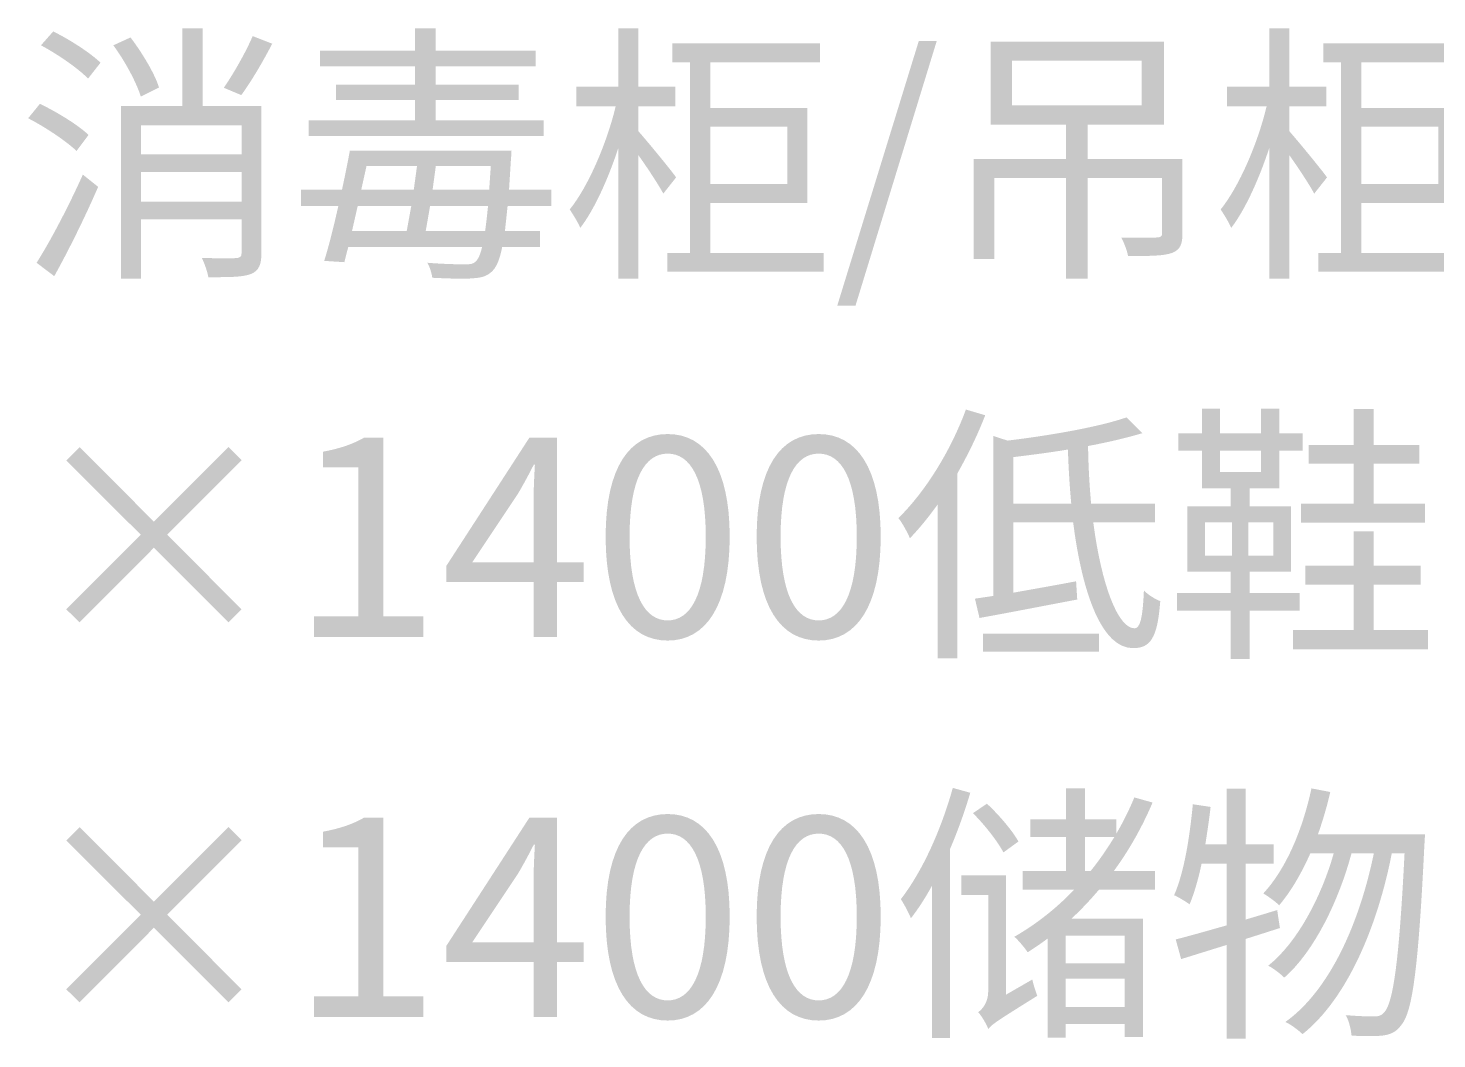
# Model space of a CAD drawing. Header units: millimetres. Extents: x -4600 to 229000, y -4300 to 19460.
# Drawn here: x 100399 to 101882, y 10972 to 12036 of the extents above; entities that cross this region are included whole.
import ezdxf

# ---------------------------------------------------------------- set-up
doc = ezdxf.new("R2010")
doc.units = ezdxf.units.MM
doc.header["$LTSCALE"] = 100
doc.layers.add('A-NOTE', color=7, linetype='Continuous', lineweight=18)

# ---------------------------------------------------------------- blocks, each defined once
blk = doc.blocks.new('A03_SHEET')
at = {"layer": 'A-NOTE'}
h = blk.add_hatch(color=256, dxfattribs=at)
edge = h.paths.add_edge_path()
edge.add_spline(control_points=[(20412.3, 12017.9), (20430.1, 12008.4), (20451.6, 11993.5), (20461.9, 11982.9)], knot_values=[0, 0, 0, 0, 1, 1, 1, 1], degree=3, periodic=0)
edge.add_line((20461.9, 11982.9), (20475, 11999.6))
edge.add_spline(control_points=[(20475, 11999.6), (20464.4, 12009.9), (20442.7, 12023.9), (20425.2, 12032.5)], knot_values=[0, 0, 0, 0, 1, 1, 1, 1], degree=3, periodic=0)
edge.add_line((20425.2, 12032.5), (20412.3, 12017.9))
h = blk.add_hatch(color=256, dxfattribs=at)
edge = h.paths.add_edge_path()
edge.add_line((20561, 12035.9), (20561, 11954))
edge.add_line((20561, 11954), (20496.5, 11954))
edge.add_line((20496.5, 11954), (20496.5, 11772.1))
edge.add_line((20496.5, 11772.1), (20517.7, 11772.1))
edge.add_line((20517.7, 11772.1), (20517.7, 11834.8))
edge.add_line((20517.7, 11834.8), (20623.5, 11834.8))
edge.add_line((20623.5, 11834.8), (20623.5, 11799.3))
edge.add_spline(control_points=[(20623.5, 11799.3), (20623.5, 11795.3), (20622, 11794.1), (20617.7, 11793.9), (20613.1, 11793.6), (20598, 11793.6), (20581.6, 11794.1)], knot_values=[0, 0, 0, 0, 1, 1, 1, 2, 2, 2, 2], degree=3, periodic=0)
edge.add_spline(control_points=[(20581.6, 11794.1), (20584.5, 11788.4), (20587.6, 11779.5), (20588.5, 11773.8)], knot_values=[0, 0, 0, 0, 1, 1, 1, 1], degree=3, periodic=0)
edge.add_spline(control_points=[(20588.5, 11773.8), (20610.3, 11773.8), (20624.6, 11773.8), (20633.5, 11777.2)], knot_values=[0, 0, 0, 0, 1, 1, 1, 1], degree=3, periodic=0)
edge.add_spline(control_points=[(20633.5, 11777.2), (20641.8, 11780.7), (20644.4, 11787.3), (20644.4, 11799)], knot_values=[0, 0, 0, 0, 1, 1, 1, 1], degree=3, periodic=0)
edge.add_line((20644.4, 11799), (20644.4, 11954))
edge.add_line((20644.4, 11954), (20582.5, 11954))
edge.add_line((20582.5, 11954), (20582.5, 12035.9))
edge.add_line((20582.5, 12035.9), (20561, 12035.9))
h.paths.add_polyline_path([(20517.7, 11884.4), (20623.5, 11884.4), (20623.5, 11853.2), (20517.7, 11853.2), (20517.7, 11884.4)], flags=0)
h.paths.add_polyline_path([(20517.7, 11903), (20517.7, 11933.7), (20623.5, 11933.7), (20623.5, 11903), (20517.7, 11903)], flags=0)
edge = h.paths.add_edge_path(flags=0)
edge.add_spline(control_points=[(20635.2, 12027.6), (20628, 12010.7), (20614.9, 11987.8), (20604.8, 11973.2)], knot_values=[0, 0, 0, 0, 1, 1, 1, 1], degree=3, periodic=0)
edge.add_line((20604.8, 11973.2), (20623.2, 11965.5))
edge.add_spline(control_points=[(20623.2, 11965.5), (20633.5, 11979.5), (20645.8, 12000.4), (20655.8, 12019.6)], knot_values=[0, 0, 0, 0, 1, 1, 1, 1], degree=3, periodic=0)
edge.add_line((20655.8, 12019.6), (20635.2, 12027.6))
edge = h.paths.add_edge_path(flags=0)
edge.add_spline(control_points=[(20488.5, 12017.9), (20500.8, 12001.3), (20512.9, 11978.6), (20517.4, 11964)], knot_values=[0, 0, 0, 0, 1, 1, 1, 1], degree=3, periodic=0)
edge.add_line((20517.4, 11964), (20536.6, 11973.5))
edge.add_spline(control_points=[(20536.6, 11973.5), (20532.1, 11988.1), (20518.9, 12009.9), (20506.6, 12026.2)], knot_values=[0, 0, 0, 0, 1, 1, 1, 1], degree=3, periodic=0)
edge.add_line((20506.6, 12026.2), (20488.5, 12017.9))
for points in [[(20806.2, 12035.7), (20806.2, 12012.2), (20706.2, 12012.2), (20706.2, 11995.8), (20806.2, 11995.8), (20806.2, 11976.6), (20722.9, 11976.6), (20722.9, 11960.3), (20806.2, 11960.3), (20806.2, 11938.8), (20694.2, 11938.8), (20694.2, 11922.5), (20941.7, 11922.5), (20941.7, 11938.8), (20827.7, 11938.8), (20827.7, 11960.3), (20915.1, 11960.3), (20915.1, 11976.6), (20827.7, 11976.6), (20827.7, 11995.8), (20933.2, 11995.8), (20933.2, 12012.2), (20827.7, 12012.2), (20827.7, 12035.7), (20806.2, 12035.7)], [(21250.6, 11743.7), (21269.8, 11743.7), (21355.4, 12022.5), (21336.5, 12022.5), (21250.6, 11743.7)], [(21794.4, 11635.1), (21794.4, 11597.3), (21747.1, 11597.3), (21747.1, 11577.5), (21794.4, 11577.5), (21794.4, 11535.4), (21738.8, 11535.4), (21738.8, 11515.3), (21869.4, 11515.3), (21869.4, 11535.4), (21815.3, 11535.4), (21815.3, 11577.5), (21863.4, 11577.5), (21863.4, 11597.3), (21815.3, 11597.3), (21815.3, 11635.1), (21794.4, 11635.1)], [(20609.7, 11410.5), (20623.5, 11424.2), (20545.2, 11502.7), (20623.5, 11581.2), (20609.7, 11595), (20531.2, 11516.5), (20453, 11595), (20438.9, 11580.9), (20517.4, 11502.7), (20438.9, 11424.2), (20453, 11410.5), (20531.2, 11489), (20609.7, 11410.5)], [(21794.4, 11506.4), (21794.4, 11470.1), (21743.4, 11470.1), (21743.4, 11450.3), (21794.4, 11450.3), (21794.4, 11402.4), (21730.5, 11402.4), (21730.5, 11382.1), (21872.6, 11382.1), (21872.6, 11402.4), (21815.3, 11402.4), (21815.3, 11450.3), (21864.8, 11450.3), (21864.8, 11470.1), (21815.3, 11470.1), (21815.3, 11506.4), (21794.4, 11506.4)], [(20609.7, 11010.5), (20623.5, 11024.2), (20545.2, 11102.7), (20623.5, 11181.2), (20609.7, 11195), (20531.2, 11116.5), (20453, 11195), (20438.9, 11180.9), (20517.4, 11102.7), (20438.9, 11024.2), (20453, 11010.5), (20531.2, 11089), (20609.7, 11010.5)]]:
    blk.add_hatch(color=256, dxfattribs=at).paths.add_polyline_path(points)
h = blk.add_hatch(color=256, dxfattribs=at)
edge = h.paths.add_edge_path()
edge.add_line((21020.2, 12035.7), (21020.2, 11974.3))
edge.add_line((21020.2, 11974.3), (20975.8, 11974.3))
edge.add_line((20975.8, 11974.3), (20975.8, 11953.7))
edge.add_line((20975.8, 11953.7), (21017.4, 11953.7))
edge.add_spline(control_points=[(21017.4, 11953.7), (21007.9, 11914.2), (20988.4, 11869.2), (20969, 11845.1)], knot_values=[0, 0, 0, 0, 1, 1, 1, 1], degree=3, periodic=0)
edge.add_spline(control_points=[(20969, 11845.1), (20972.4, 11840), (20977.8, 11831.4), (20980.1, 11825.7)], knot_values=[0, 0, 0, 0, 1, 1, 1, 1], degree=3, periodic=0)
edge.add_spline(control_points=[(20980.1, 11825.7), (20995, 11845.1), (21009.4, 11877.2), (21020.2, 11909.9)], knot_values=[0, 0, 0, 0, 1, 1, 1, 1], degree=3, periodic=0)
edge.add_line((21020.2, 11909.9), (21020.2, 11772.4))
edge.add_line((21020.2, 11772.4), (21041.2, 11772.4))
edge.add_line((21041.2, 11772.4), (21041.2, 11902.4))
edge.add_spline(control_points=[(21041.2, 11902.4), (21051.2, 11888.4), (21062.6, 11870.9), (21067.5, 11861.8)], knot_values=[0, 0, 0, 0, 1, 1, 1, 1], degree=3, periodic=0)
edge.add_line((21067.5, 11861.8), (21081, 11878.9))
edge.add_spline(control_points=[(21081, 11878.9), (21075.3, 11887), (21050.3, 11917.3), (21041.2, 11927.6)], knot_values=[0, 0, 0, 0, 1, 1, 1, 1], degree=3, periodic=0)
edge.add_line((21041.2, 11927.6), (21041.2, 11953.7))
edge.add_line((21041.2, 11953.7), (21080.1, 11953.7))
edge.add_line((21080.1, 11953.7), (21080.1, 11974.3))
edge.add_line((21080.1, 11974.3), (21041.2, 11974.3))
edge.add_line((21041.2, 11974.3), (21041.2, 12035.7))
edge.add_line((21041.2, 12035.7), (21020.2, 12035.7))
h = blk.add_hatch(color=256, dxfattribs=at)
edge = h.paths.add_edge_path()
edge.add_line((21705.5, 12035.7), (21705.5, 11974.3))
edge.add_line((21705.5, 11974.3), (21661.1, 11974.3))
edge.add_line((21661.1, 11974.3), (21661.1, 11953.7))
edge.add_line((21661.1, 11953.7), (21702.7, 11953.7))
edge.add_spline(control_points=[(21702.7, 11953.7), (21693.2, 11914.2), (21673.7, 11869.2), (21654.3, 11845.1)], knot_values=[0, 0, 0, 0, 1, 1, 1, 1], degree=3, periodic=0)
edge.add_spline(control_points=[(21654.3, 11845.1), (21657.7, 11840), (21663.1, 11831.4), (21665.4, 11825.7)], knot_values=[0, 0, 0, 0, 1, 1, 1, 1], degree=3, periodic=0)
edge.add_spline(control_points=[(21665.4, 11825.7), (21680.3, 11845.1), (21694.7, 11877.2), (21705.5, 11909.9)], knot_values=[0, 0, 0, 0, 1, 1, 1, 1], degree=3, periodic=0)
edge.add_line((21705.5, 11909.9), (21705.5, 11772.4))
edge.add_line((21705.5, 11772.4), (21726.5, 11772.4))
edge.add_line((21726.5, 11772.4), (21726.5, 11902.4))
edge.add_spline(control_points=[(21726.5, 11902.4), (21736.5, 11888.4), (21747.9, 11870.9), (21752.8, 11861.8)], knot_values=[0, 0, 0, 0, 1, 1, 1, 1], degree=3, periodic=0)
edge.add_line((21752.8, 11861.8), (21766.3, 11878.9))
edge.add_spline(control_points=[(21766.3, 11878.9), (21760.5, 11887), (21735.6, 11917.3), (21726.5, 11927.6)], knot_values=[0, 0, 0, 0, 1, 1, 1, 1], degree=3, periodic=0)
edge.add_line((21726.5, 11927.6), (21726.5, 11953.7))
edge.add_line((21726.5, 11953.7), (21765.4, 11953.7))
edge.add_line((21765.4, 11953.7), (21765.4, 11974.3))
edge.add_line((21765.4, 11974.3), (21726.5, 11974.3))
edge.add_line((21726.5, 11974.3), (21726.5, 12035.7))
edge.add_line((21726.5, 12035.7), (21705.5, 12035.7))
h = blk.add_hatch(color=256, dxfattribs=at)
h.paths.add_polyline_path([(21071.8, 11799.3), (21071.8, 11779.5), (21236.3, 11779.5), (21236.3, 11799.3), (21117.1, 11799.3), (21117.1, 11852), (21219.1, 11852), (21219.1, 11952), (21117.1, 11952), (21117.1, 12000.1), (21232.5, 12000.1), (21232.5, 12019.9), (21077, 12019.9), (21077, 12000.1), (21095.6, 12000.1), (21095.6, 11799.3), (21071.8, 11799.3)])
h.paths.add_polyline_path([(21117.1, 11932.2), (21198.2, 11932.2), (21198.2, 11871.8), (21117.1, 11871.8), (21117.1, 11932.2)], flags=0)
h = blk.add_hatch(color=256, dxfattribs=at)
edge = h.paths.add_edge_path()
edge.add_line((21394.4, 11898.4), (21394.4, 11793))
edge.add_line((21394.4, 11793), (21415.9, 11793))
edge.add_line((21415.9, 11793), (21415.9, 11878.1))
edge.add_line((21415.9, 11878.1), (21491.5, 11878.1))
edge.add_line((21491.5, 11878.1), (21491.5, 11772.1))
edge.add_line((21491.5, 11772.1), (21514.2, 11772.1))
edge.add_line((21514.2, 11772.1), (21514.2, 11878.1))
edge.add_line((21514.2, 11878.1), (21592.7, 11878.1))
edge.add_line((21592.7, 11878.1), (21592.7, 11820.2))
edge.add_spline(control_points=[(21592.7, 11820.2), (21592.7, 11816.8), (21591.2, 11815.6), (21586.6, 11815.6)], knot_values=[0, 0, 0, 0, 1, 1, 1, 1], degree=3, periodic=0)
edge.add_spline(control_points=[(21586.6, 11815.6), (21582.3, 11815.3), (21566.6, 11815.1), (21549.7, 11815.6)], knot_values=[0, 0, 0, 0, 1, 1, 1, 1], degree=3, periodic=0)
edge.add_spline(control_points=[(21549.7, 11815.6), (21552.6, 11809.9), (21555.7, 11802.2), (21556.8, 11796.1)], knot_values=[0, 0, 0, 0, 1, 1, 1, 1], degree=3, periodic=0)
edge.add_spline(control_points=[(21556.8, 11796.1), (21579.5, 11796.1), (21593.8, 11796.1), (21603, 11799.3)], knot_values=[0, 0, 0, 0, 1, 1, 1, 1], degree=3, periodic=0)
edge.add_spline(control_points=[(21603, 11799.3), (21611.9, 11802.7), (21614.1, 11808.8), (21614.1, 11819.9)], knot_values=[0, 0, 0, 0, 1, 1, 1, 1], degree=3, periodic=0)
edge.add_line((21614.1, 11819.9), (21614.1, 11898.4))
edge.add_line((21614.1, 11898.4), (21514.2, 11898.4))
edge.add_line((21514.2, 11898.4), (21514.2, 11934.5))
edge.add_line((21514.2, 11934.5), (21594.7, 11934.5))
edge.add_line((21594.7, 11934.5), (21594.7, 12021.9))
edge.add_line((21594.7, 12021.9), (21412.2, 12021.9))
edge.add_line((21412.2, 12021.9), (21412.2, 11934.5))
edge.add_line((21412.2, 11934.5), (21491.5, 11934.5))
edge.add_line((21491.5, 11934.5), (21491.5, 11898.4))
edge.add_line((21491.5, 11898.4), (21394.4, 11898.4))
h.paths.add_polyline_path([(21434.5, 12001.8), (21571.2, 12001.8), (21571.2, 11954.6), (21434.5, 11954.6), (21434.5, 12001.8)], flags=0)
h = blk.add_hatch(color=256, dxfattribs=at)
h.paths.add_polyline_path([(21757.1, 11799.3), (21757.1, 11779.5), (21921.6, 11779.5), (21921.6, 11799.3), (21802.4, 11799.3), (21802.4, 11852), (21904.4, 11852), (21904.4, 11952), (21802.4, 11952), (21802.4, 12000.1), (21917.8, 12000.1), (21917.8, 12019.9), (21762.3, 12019.9), (21762.3, 12000.1), (21780.9, 12000.1), (21780.9, 11799.3), (21757.1, 11799.3)])
h.paths.add_polyline_path([(21802.4, 11932.2), (21883.5, 11932.2), (21883.5, 11871.8), (21802.4, 11871.8), (21802.4, 11932.2)], flags=0)
h = blk.add_hatch(color=256, dxfattribs=at)
edge = h.paths.add_edge_path()
edge.add_spline(control_points=[(20398.8, 11941.1), (20416.9, 11931.9), (20438.9, 11917), (20449.8, 11906.7)], knot_values=[0, 0, 0, 0, 1, 1, 1, 1], degree=3, periodic=0)
edge.add_line((20449.8, 11906.7), (20462.4, 11923.6))
edge.add_spline(control_points=[(20462.4, 11923.6), (20451.6, 11933.9), (20429.2, 11947.7), (20411.2, 11956.3)], knot_values=[0, 0, 0, 0, 1, 1, 1, 1], degree=3, periodic=0)
edge.add_line((20411.2, 11956.3), (20398.8, 11941.1))
h = blk.add_hatch(color=256, dxfattribs=at)
edge = h.paths.add_edge_path()
edge.add_spline(control_points=[(20737.5, 11907), (20735.2, 11894.4), (20732.3, 11880.1), (20729.2, 11865.8)], knot_values=[0, 0, 0, 0, 1, 1, 1, 1], degree=3, periodic=0)
edge.add_line((20729.2, 11865.8), (20686.2, 11865.8))
edge.add_line((20686.2, 11865.8), (20686.2, 11848.9))
edge.add_line((20686.2, 11848.9), (20725.4, 11848.9))
edge.add_spline(control_points=[(20725.4, 11848.9), (20720.6, 11827.4), (20715.4, 11806.5), (20710.5, 11791)], knot_values=[0, 0, 0, 0, 1, 1, 1, 1], degree=3, periodic=0)
edge.add_line((20710.5, 11791), (20731.7, 11789.6))
edge.add_line((20731.7, 11789.6), (20735.8, 11805.6))
edge.add_line((20735.8, 11805.6), (20876.7, 11805.6))
edge.add_spline(control_points=[(20876.7, 11805.6), (20875, 11797.9), (20872.7, 11793), (20870.4, 11790.7)], knot_values=[0, 0, 0, 0, 1, 1, 1, 1], degree=3, periodic=0)
edge.add_spline(control_points=[(20870.4, 11790.7), (20867.8, 11787.8), (20864.7, 11787.3), (20858.7, 11787.3), (20852.6, 11787.3), (20836.6, 11787.6), (20819.1, 11789)], knot_values=[0, 0, 0, 0, 1, 1, 1, 2, 2, 2, 2], degree=3, periodic=0)
edge.add_spline(control_points=[(20819.1, 11789), (20821.7, 11784.7), (20823.7, 11777.8), (20824.3, 11773.2)], knot_values=[0, 0, 0, 0, 1, 1, 1, 1], degree=3, periodic=0)
edge.add_spline(control_points=[(20824.3, 11773.2), (20841.2, 11772.4), (20858.4, 11771.8), (20867.5, 11772.7)], knot_values=[0, 0, 0, 0, 1, 1, 1, 1], degree=3, periodic=0)
edge.add_spline(control_points=[(20867.5, 11772.7), (20876.1, 11773.2), (20882.7, 11774.9), (20888.2, 11781)], knot_values=[0, 0, 0, 0, 1, 1, 1, 1], degree=3, periodic=0)
edge.add_spline(control_points=[(20888.2, 11781), (20892.2, 11785.3), (20895.3, 11792.7), (20897.9, 11805.6)], knot_values=[0, 0, 0, 0, 1, 1, 1, 1], degree=3, periodic=0)
edge.add_line((20897.9, 11805.6), (20937.7, 11805.6))
edge.add_line((20937.7, 11805.6), (20937.7, 11822.5))
edge.add_line((20937.7, 11822.5), (20900.8, 11822.5))
edge.add_line((20900.8, 11822.5), (20903.6, 11848.9))
edge.add_line((20903.6, 11848.9), (20949.5, 11848.9))
edge.add_line((20949.5, 11848.9), (20949.5, 11865.8))
edge.add_line((20949.5, 11865.8), (20905.1, 11865.8))
edge.add_line((20905.1, 11865.8), (20907.1, 11897.9))
edge.add_spline(control_points=[(20907.1, 11897.9), (20907.4, 11900.7), (20907.7, 11907), (20907.7, 11907)], knot_values=[0, 0, 0, 0, 1, 1, 1, 1], degree=3, periodic=0)
edge.add_line((20907.7, 11907), (20737.5, 11907))
edge = h.paths.add_edge_path(flags=0)
edge.add_line((20879.9, 11822.5), (20817.4, 11822.5))
edge.add_line((20817.4, 11822.5), (20822, 11848.9))
edge.add_line((20822, 11848.9), (20883, 11848.9))
edge.add_spline(control_points=[(20883, 11848.9), (20881.9, 11838.5), (20881, 11829.7), (20879.9, 11822.5)], knot_values=[0, 0, 0, 0, 1, 1, 1, 1], degree=3, periodic=0)
h.paths.add_polyline_path([(20739.8, 11822.5), (20745.8, 11848.9), (20802.2, 11848.9), (20797.4, 11822.5), (20739.8, 11822.5)], flags=0)
h.paths.add_polyline_path([(20885.9, 11890.7), (20884.2, 11865.8), (20824.6, 11865.8), (20828, 11890.7), (20885.9, 11890.7)], flags=0)
h.paths.add_polyline_path([(20755, 11890.7), (20808.2, 11890.7), (20804.8, 11865.8), (20749.5, 11865.8), (20755, 11890.7)], flags=0)
h = blk.add_hatch(color=256, dxfattribs=at)
edge = h.paths.add_edge_path()
edge.add_line((20407.7, 11789), (20426.3, 11774.9))
edge.add_spline(control_points=[(20426.3, 11774.9), (20441.5, 11802.2), (20459.3, 11838.3), (20472.5, 11868.9)], knot_values=[0, 0, 0, 0, 1, 1, 1, 1], degree=3, periodic=0)
edge.add_line((20472.5, 11868.9), (20456.4, 11881.8))
edge.add_spline(control_points=[(20456.4, 11881.8), (20441.8, 11849.1), (20421.8, 11811), (20407.7, 11789)], knot_values=[0, 0, 0, 0, 1, 1, 1, 1], degree=3, periodic=0)
h = blk.add_hatch(color=256, dxfattribs=at)
edge = h.paths.add_edge_path()
edge.add_spline(control_points=[(21386.1, 11634.5), (21370.1, 11591), (21343.4, 11548), (21315, 11520.2)], knot_values=[0, 0, 0, 0, 1, 1, 1, 1], degree=3, periodic=0)
edge.add_spline(control_points=[(21315, 11520.2), (21319.1, 11515.3), (21325.1, 11504.2), (21327.1, 11499)], knot_values=[0, 0, 0, 0, 1, 1, 1, 1], degree=3, periodic=0)
edge.add_spline(control_points=[(21327.1, 11499), (21337.1, 11509.3), (21346.8, 11521.3), (21356.3, 11534.5)], knot_values=[0, 0, 0, 0, 1, 1, 1, 1], degree=3, periodic=0)
edge.add_line((21356.3, 11534.5), (21356.3, 11372.7))
edge.add_line((21356.3, 11372.7), (21376.9, 11372.7))
edge.add_line((21376.9, 11372.7), (21376.9, 11566.9))
edge.add_spline(control_points=[(21376.9, 11566.9), (21388.1, 11586.7), (21398.4, 11607.6), (21406.4, 11628.5)], knot_values=[0, 0, 0, 0, 1, 1, 1, 1], degree=3, periodic=0)
edge.add_line((21406.4, 11628.5), (21386.1, 11634.5))
h = blk.add_hatch(color=256, dxfattribs=at)
h.paths.add_polyline_path([(21619.3, 11532.5), (21619.3, 11463.8), (21664.9, 11463.8), (21664.9, 11441.4), (21608.4, 11441.4), (21608.4, 11422.8), (21664.9, 11422.8), (21664.9, 11371.8), (21684.9, 11371.8), (21684.9, 11422.8), (21737.6, 11422.8), (21737.6, 11441.4), (21684.9, 11441.4), (21684.9, 11463.8), (21728.5, 11463.8), (21728.5, 11532.5), (21684.9, 11532.5), (21684.9, 11551.4), (21716.1, 11551.4), (21716.1, 11591.2), (21740.5, 11591.2), (21740.5, 11609.3), (21716.1, 11609.3), (21716.1, 11635.4), (21696.7, 11635.4), (21696.7, 11609.3), (21653.7, 11609.3), (21653.7, 11635.4), (21634.8, 11635.4), (21634.8, 11609.3), (21609.8, 11609.3), (21609.8, 11591.2), (21634.8, 11591.2), (21634.8, 11551.4), (21664.9, 11551.4), (21664.9, 11532.5), (21619.3, 11532.5)])
h.paths.add_polyline_path([(21637.9, 11515.6), (21666.3, 11515.6), (21666.3, 11480.7), (21637.9, 11480.7), (21637.9, 11515.6)], flags=0)
h.paths.add_polyline_path([(21696.7, 11591.2), (21696.7, 11568.6), (21653.7, 11568.6), (21653.7, 11591.2), (21696.7, 11591.2)], flags=0)
h.paths.add_polyline_path([(21683.5, 11515.6), (21709.8, 11515.6), (21709.8, 11480.7), (21683.5, 11480.7), (21683.5, 11515.6)], flags=0)
h = blk.add_hatch(color=256, dxfattribs=at)
edge = h.paths.add_edge_path()
edge.add_line((21395.6, 11435.4), (21400.4, 11415.1))
edge.add_spline(control_points=[(21400.4, 11415.1), (21429.1, 11420.2), (21467.2, 11427.7), (21503.3, 11434.5)], knot_values=[0, 0, 0, 0, 1, 1, 1, 1], degree=3, periodic=0)
edge.add_line((21503.3, 11434.5), (21502.1, 11453.7))
edge.add_spline(control_points=[(21502.1, 11453.7), (21479.5, 11449.4), (21456.6, 11445.4), (21435.9, 11441.7)], knot_values=[0, 0, 0, 0, 1, 1, 1, 1], degree=3, periodic=0)
edge.add_line((21435.9, 11441.7), (21435.9, 11515.6))
edge.add_line((21435.9, 11515.6), (21499, 11515.6))
edge.add_spline(control_points=[(21499, 11515.6), (21508.7, 11439.4), (21529.6, 11383.3), (21562, 11383.3), (21580.3, 11383.3), (21587.8, 11393.9), (21590.7, 11432.8)], knot_values=[0, 0, 0, 0, 1, 1, 1, 2, 2, 2, 2], degree=3, periodic=0)
edge.add_spline(control_points=[(21590.7, 11432.8), (21585.5, 11434.8), (21578, 11439.4), (21573.5, 11444)], knot_values=[0, 0, 0, 0, 1, 1, 1, 1], degree=3, periodic=0)
edge.add_spline(control_points=[(21573.5, 11444), (21572.3, 11415.9), (21569.7, 11404.2), (21563.7, 11404.2), (21546.2, 11404.2), (21528.8, 11449.7), (21520.2, 11515.6)], knot_values=[0, 0, 0, 0, 1, 1, 1, 2, 2, 2, 2], degree=3, periodic=0)
edge.add_line((21520.2, 11515.6), (21585.2, 11515.6))
edge.add_line((21585.2, 11515.6), (21585.2, 11535.4))
edge.add_line((21585.2, 11535.4), (21517.9, 11535.4))
edge.add_spline(control_points=[(21517.9, 11535.4), (21516.2, 11554.6), (21515, 11574.9), (21514.7, 11596.1)], knot_values=[0, 0, 0, 0, 1, 1, 1, 1], degree=3, periodic=0)
edge.add_spline(control_points=[(21514.7, 11596.1), (21535.9, 11600.1), (21555.4, 11604.7), (21571.7, 11609.6)], knot_values=[0, 0, 0, 0, 1, 1, 1, 1], degree=3, periodic=0)
edge.add_line((21571.7, 11609.6), (21555.1, 11626.2))
edge.add_spline(control_points=[(21555.1, 11626.2), (21526.2, 11616.2), (21475.5, 11607.3), (21429.9, 11601.8)], knot_values=[0, 0, 0, 0, 1, 1, 1, 1], degree=3, periodic=0)
edge.add_line((21429.9, 11601.8), (21415, 11606.7))
edge.add_line((21415, 11606.7), (21415, 11438.3))
edge.add_line((21415, 11438.3), (21395.6, 11435.4))
edge = h.paths.add_edge_path(flags=0)
edge.add_spline(control_points=[(21435.9, 11584.4), (21454.6, 11586.7), (21474.3, 11589.2), (21493.5, 11592.4)], knot_values=[0, 0, 0, 0, 1, 1, 1, 1], degree=3, periodic=0)
edge.add_spline(control_points=[(21493.5, 11592.4), (21494.1, 11572.9), (21495.3, 11553.7), (21497, 11535.4)], knot_values=[0, 0, 0, 0, 1, 1, 1, 1], degree=3, periodic=0)
edge.add_line((21497, 11535.4), (21435.9, 11535.4))
edge.add_line((21435.9, 11535.4), (21435.9, 11584.4))
h.paths.add_polyline_path([(21404.1, 11398.7), (21404.1, 11379.5), (21526.2, 11379.5), (21526.2, 11398.7), (21404.1, 11398.7)], flags=0)
h = blk.add_hatch(color=256, dxfattribs=at)
edge = h.paths.add_edge_path()
edge.add_line((20699.7, 11395), (20814.8, 11395))
edge.add_line((20814.8, 11395), (20814.8, 11416.8))
edge.add_line((20814.8, 11416.8), (20772.7, 11416.8))
edge.add_line((20772.7, 11416.8), (20772.7, 11605))
edge.add_line((20772.7, 11605), (20752.7, 11605))
edge.add_spline(control_points=[(20752.7, 11605), (20741.2, 11598.4), (20727.7, 11593.5), (20709.1, 11590.1)], knot_values=[0, 0, 0, 0, 1, 1, 1, 1], degree=3, periodic=0)
edge.add_line((20709.1, 11590.1), (20709.1, 11573.5))
edge.add_line((20709.1, 11573.5), (20746.6, 11573.5))
edge.add_line((20746.6, 11573.5), (20746.6, 11416.8))
edge.add_line((20746.6, 11416.8), (20699.7, 11416.8))
edge.add_line((20699.7, 11416.8), (20699.7, 11395))
h = blk.add_hatch(color=256, dxfattribs=at)
h.paths.add_polyline_path([(20930.9, 11395), (20955.5, 11395), (20955.5, 11452.9), (20983.6, 11452.9), (20983.6, 11473.8), (20955.5, 11473.8), (20955.5, 11605), (20926.6, 11605), (20839.2, 11470.1), (20839.2, 11452.9), (20930.9, 11452.9), (20930.9, 11395)])
edge = h.paths.add_edge_path(flags=0)
edge.add_line((20930.9, 11473.8), (20866.4, 11473.8))
edge.add_line((20866.4, 11473.8), (20914.2, 11545.4))
edge.add_spline(control_points=[(20914.2, 11545.4), (20920.3, 11555.7), (20926, 11566.3), (20931.1, 11576.4)], knot_values=[0, 0, 0, 0, 1, 1, 1, 1], degree=3, periodic=0)
edge.add_line((20931.1, 11576.4), (20932.3, 11576.4))
edge.add_spline(control_points=[(20932.3, 11576.4), (20931.7, 11565.8), (20930.9, 11548.6), (20930.9, 11538.2)], knot_values=[0, 0, 0, 0, 1, 1, 1, 1], degree=3, periodic=0)
edge.add_line((20930.9, 11538.2), (20930.9, 11473.8))
h = blk.add_hatch(color=256, dxfattribs=at)
edge = h.paths.add_edge_path()
edge.add_spline(control_points=[(21072.1, 11391.3), (21111.9, 11391.3), (21137.4, 11427.4), (21137.4, 11500.7), (21137.4, 11573.5), (21111.9, 11608.7), (21072.1, 11608.7), (21032, 11608.7), (21006.8, 11573.5), (21006.8, 11500.7), (21006.8, 11427.4), (21032, 11391.3), (21072.1, 11391.3)], knot_values=[0, 0, 0, 0, 1, 1, 1, 2, 2, 2, 3, 3, 3, 4, 4, 4, 4], degree=3, periodic=0)
edge = h.paths.add_edge_path(flags=0)
edge.add_spline(control_points=[(21072.1, 11412.5), (21048.3, 11412.5), (21032, 11439.1), (21032, 11500.7), (21032, 11562), (21048.3, 11588.1), (21072.1, 11588.1), (21095.9, 11588.1), (21112.2, 11562), (21112.2, 11500.7), (21112.2, 11439.1), (21095.9, 11412.5), (21072.1, 11412.5)], knot_values=[0, 0, 0, 0, 1, 1, 1, 2, 2, 2, 3, 3, 3, 4, 4, 4, 4], degree=3, periodic=0)
h = blk.add_hatch(color=256, dxfattribs=at)
edge = h.paths.add_edge_path()
edge.add_spline(control_points=[(21231.1, 11391.3), (21270.9, 11391.3), (21296.4, 11427.4), (21296.4, 11500.7), (21296.4, 11573.5), (21270.9, 11608.7), (21231.1, 11608.7), (21191, 11608.7), (21165.8, 11573.5), (21165.8, 11500.7), (21165.8, 11427.4), (21191, 11391.3), (21231.1, 11391.3)], knot_values=[0, 0, 0, 0, 1, 1, 1, 2, 2, 2, 3, 3, 3, 4, 4, 4, 4], degree=3, periodic=0)
edge = h.paths.add_edge_path(flags=0)
edge.add_spline(control_points=[(21231.1, 11412.5), (21207.3, 11412.5), (21191, 11439.1), (21191, 11500.7), (21191, 11562), (21207.3, 11588.1), (21231.1, 11588.1), (21254.9, 11588.1), (21271.2, 11562), (21271.2, 11500.7), (21271.2, 11439.1), (21254.9, 11412.5), (21231.1, 11412.5)], knot_values=[0, 0, 0, 0, 1, 1, 1, 2, 2, 2, 3, 3, 3, 4, 4, 4, 4], degree=3, periodic=0)
h = blk.add_hatch(color=256, dxfattribs=at)
edge = h.paths.add_edge_path()
edge.add_spline(control_points=[(21372.3, 11236.2), (21360, 11192.1), (21340.3, 11148.3), (21317.6, 11119.1)], knot_values=[0, 0, 0, 0, 1, 1, 1, 1], degree=3, periodic=0)
edge.add_spline(control_points=[(21317.6, 11119.1), (21320.8, 11114.2), (21326.5, 11103.6), (21328.2, 11099)], knot_values=[0, 0, 0, 0, 1, 1, 1, 1], degree=3, periodic=0)
edge.add_spline(control_points=[(21328.2, 11099), (21336, 11109), (21343.4, 11120.5), (21350.3, 11133.1)], knot_values=[0, 0, 0, 0, 1, 1, 1, 1], degree=3, periodic=0)
edge.add_line((21350.3, 11133.1), (21350.3, 10972.9))
edge.add_line((21350.3, 10972.9), (21369.2, 10972.9))
edge.add_line((21369.2, 10972.9), (21369.2, 11171.5))
edge.add_spline(control_points=[(21369.2, 11171.5), (21377.5, 11190.7), (21384.7, 11211), (21390.7, 11231.1)], knot_values=[0, 0, 0, 0, 1, 1, 1, 1], degree=3, periodic=0)
edge.add_line((21390.7, 11231.1), (21372.3, 11236.2))
h = blk.add_hatch(color=256, dxfattribs=at)
edge = h.paths.add_edge_path()
edge.add_line((21445.7, 11148.6), (21445.7, 11129.1))
edge.add_line((21445.7, 11129.1), (21500.1, 11129.1))
edge.add_spline(control_points=[(21500.1, 11129.1), (21481.2, 11109.3), (21460, 11092.7), (21437.1, 11079.5)], knot_values=[0, 0, 0, 0, 1, 1, 1, 1], degree=3, periodic=0)
edge.add_spline(control_points=[(21437.1, 11079.5), (21441.4, 11075.8), (21448.6, 11067.2), (21451.1, 11063.2)], knot_values=[0, 0, 0, 0, 1, 1, 1, 1], degree=3, periodic=0)
edge.add_spline(control_points=[(21451.1, 11063.2), (21458.3, 11067.8), (21465.5, 11072.6), (21472.3, 11077.8)], knot_values=[0, 0, 0, 0, 1, 1, 1, 1], degree=3, periodic=0)
edge.add_line((21472.3, 11077.8), (21472.3, 10973.2))
edge.add_line((21472.3, 10973.2), (21491, 10973.2))
edge.add_line((21491, 10973.2), (21491, 10987.8))
edge.add_line((21491, 10987.8), (21553.1, 10987.8))
edge.add_line((21553.1, 10987.8), (21553.1, 10974.1))
edge.add_line((21553.1, 10974.1), (21572.6, 10974.1))
edge.add_line((21572.6, 10974.1), (21572.6, 11098.4))
edge.add_line((21572.6, 11098.4), (21497, 11098.4))
edge.add_spline(control_points=[(21497, 11098.4), (21507.3, 11107.9), (21517, 11118.2), (21526.2, 11129.1)], knot_values=[0, 0, 0, 0, 1, 1, 1, 1], degree=3, periodic=0)
edge.add_line((21526.2, 11129.1), (21585.2, 11129.1))
edge.add_line((21585.2, 11129.1), (21585.2, 11148.6))
edge.add_line((21585.2, 11148.6), (21541.7, 11148.6))
edge.add_spline(control_points=[(21541.7, 11148.6), (21557.7, 11170.3), (21571.5, 11194.7), (21582.6, 11220.8)], knot_values=[0, 0, 0, 0, 1, 1, 1, 1], degree=3, periodic=0)
edge.add_line((21582.6, 11220.8), (21563.4, 11226.2))
edge.add_spline(control_points=[(21563.4, 11226.2), (21558, 11213), (21551.7, 11200.4), (21544.5, 11188.1)], knot_values=[0, 0, 0, 0, 1, 1, 1, 1], degree=3, periodic=0)
edge.add_line((21544.5, 11188.1), (21544.5, 11203.3))
edge.add_line((21544.5, 11203.3), (21511.3, 11203.3))
edge.add_line((21511.3, 11203.3), (21511.3, 11235.7))
edge.add_line((21511.3, 11235.7), (21491.5, 11235.7))
edge.add_line((21491.5, 11235.7), (21491.5, 11203.3))
edge.add_line((21491.5, 11203.3), (21454, 11203.3))
edge.add_line((21454, 11203.3), (21454, 11184.7))
edge.add_line((21454, 11184.7), (21491.5, 11184.7))
edge.add_line((21491.5, 11184.7), (21491.5, 11148.6))
edge.add_line((21491.5, 11148.6), (21445.7, 11148.6))
h.paths.add_polyline_path([(21491, 11035.4), (21553.1, 11035.4), (21553.1, 11005.6), (21491, 11005.6), (21491, 11035.4)], flags=0)
h.paths.add_polyline_path([(21491, 11051.7), (21491, 11080.7), (21553.1, 11080.7), (21553.1, 11051.7), (21491, 11051.7)], flags=0)
edge = h.paths.add_edge_path(flags=0)
edge.add_line((21511.3, 11184.7), (21542.5, 11184.7))
edge.add_spline(control_points=[(21542.5, 11184.7), (21534.8, 11172.1), (21526.5, 11160), (21517.3, 11148.6)], knot_values=[0, 0, 0, 0, 1, 1, 1, 1], degree=3, periodic=0)
edge.add_line((21517.3, 11148.6), (21511.3, 11148.6))
edge.add_line((21511.3, 11148.6), (21511.3, 11184.7))
h = blk.add_hatch(color=256, dxfattribs=at)
edge = h.paths.add_edge_path()
edge.add_spline(control_points=[(21625, 11219), (21621.6, 11183.8), (21615.9, 11147.4), (21605.3, 11123.3)], knot_values=[0, 0, 0, 0, 1, 1, 1, 1], degree=3, periodic=0)
edge.add_spline(control_points=[(21605.3, 11123.3), (21609.8, 11121.3), (21618.2, 11116.2), (21621.6, 11113.6)], knot_values=[0, 0, 0, 0, 1, 1, 1, 1], degree=3, periodic=0)
edge.add_spline(control_points=[(21621.6, 11113.6), (21626.5, 11125.4), (21630.8, 11140.3), (21634.2, 11156.3)], knot_values=[0, 0, 0, 0, 1, 1, 1, 1], degree=3, periodic=0)
edge.add_line((21634.2, 11156.3), (21660.6, 11156.3))
edge.add_line((21660.6, 11156.3), (21660.6, 11091.5))
edge.add_spline(control_points=[(21660.6, 11091.5), (21640.5, 11085.8), (21621.6, 11080.4), (21607, 11076.7)], knot_values=[0, 0, 0, 0, 1, 1, 1, 1], degree=3, periodic=0)
edge.add_line((21607, 11076.7), (21612.7, 11056))
edge.add_line((21612.7, 11056), (21660.6, 11070.9))
edge.add_line((21660.6, 11070.9), (21660.6, 10972.1))
edge.add_line((21660.6, 10972.1), (21680.6, 10972.1))
edge.add_line((21680.6, 10972.1), (21680.6, 11077.2))
edge.add_line((21680.6, 11077.2), (21716.7, 11088.7))
edge.add_line((21716.7, 11088.7), (21713.8, 11107.6))
edge.add_line((21713.8, 11107.6), (21680.6, 11097.6))
edge.add_line((21680.6, 11097.6), (21680.6, 11156.3))
edge.add_line((21680.6, 11156.3), (21710.1, 11156.3))
edge.add_line((21710.1, 11156.3), (21710.1, 11176.9))
edge.add_line((21710.1, 11176.9), (21680.6, 11176.9))
edge.add_line((21680.6, 11176.9), (21680.6, 11235.4))
edge.add_line((21680.6, 11235.4), (21660.6, 11235.4))
edge.add_line((21660.6, 11235.4), (21660.6, 11176.9))
edge.add_line((21660.6, 11176.9), (21638.2, 11176.9))
edge.add_spline(control_points=[(21638.2, 11176.9), (21640.2, 11189.8), (21642.2, 11203), (21643.7, 11216.2)], knot_values=[0, 0, 0, 0, 1, 1, 1, 1], degree=3, periodic=0)
edge.add_line((21643.7, 11216.2), (21625, 11219))
h = blk.add_hatch(color=256, dxfattribs=at)
edge = h.paths.add_edge_path()
edge.add_spline(control_points=[(21749.9, 11235.7), (21740.5, 11192.1), (21723.3, 11151.1), (21699.2, 11125.1)], knot_values=[0, 0, 0, 0, 1, 1, 1, 1], degree=3, periodic=0)
edge.add_spline(control_points=[(21699.2, 11125.1), (21704.1, 11122.2), (21712.4, 11116.2), (21715.9, 11112.7)], knot_values=[0, 0, 0, 0, 1, 1, 1, 1], degree=3, periodic=0)
edge.add_spline(control_points=[(21715.9, 11112.7), (21728.5, 11127.4), (21739.3, 11146.3), (21748.8, 11167.5)], knot_values=[0, 0, 0, 0, 1, 1, 1, 1], degree=3, periodic=0)
edge.add_line((21748.8, 11167.5), (21773.4, 11167.5))
edge.add_spline(control_points=[(21773.4, 11167.5), (21760.3, 11121.3), (21734.8, 11073.2), (21704.4, 11049.1)], knot_values=[0, 0, 0, 0, 1, 1, 1, 1], degree=3, periodic=0)
edge.add_spline(control_points=[(21704.4, 11049.1), (21710.1, 11046), (21717, 11040.8), (21721.3, 11036.5)], knot_values=[0, 0, 0, 0, 1, 1, 1, 1], degree=3, periodic=0)
edge.add_spline(control_points=[(21721.3, 11036.5), (21752.8, 11064), (21778.9, 11117.9), (21792.1, 11167.5)], knot_values=[0, 0, 0, 0, 1, 1, 1, 1], degree=3, periodic=0)
edge.add_line((21792.1, 11167.5), (21815.6, 11167.5))
edge.add_spline(control_points=[(21815.6, 11167.5), (21800.7, 11095), (21769.7, 11023.6), (21722.4, 10989.8)], knot_values=[0, 0, 0, 0, 1, 1, 1, 1], degree=3, periodic=0)
edge.add_spline(control_points=[(21722.4, 10989.8), (21728.5, 10987), (21736.2, 10981.2), (21740.5, 10977)], knot_values=[0, 0, 0, 0, 1, 1, 1, 1], degree=3, periodic=0)
edge.add_spline(control_points=[(21740.5, 10977), (21788, 11014.8), (21819.8, 11091.8), (21834.5, 11167.5)], knot_values=[0, 0, 0, 0, 1, 1, 1, 1], degree=3, periodic=0)
edge.add_line((21834.5, 11167.5), (21847.9, 11167.5))
edge.add_spline(control_points=[(21847.9, 11167.5), (21842.2, 11053.2), (21835.9, 11010.5), (21826.7, 11000.2)], knot_values=[0, 0, 0, 0, 1, 1, 1, 1], degree=3, periodic=0)
edge.add_spline(control_points=[(21826.7, 11000.2), (21823.6, 10996.4), (21820.7, 10995.6), (21815.8, 10995.6), (21810.4, 10995.6), (21798.9, 10995.9), (21786, 10997)], knot_values=[0, 0, 0, 0, 1, 1, 1, 2, 2, 2, 2], degree=3, periodic=0)
edge.add_spline(control_points=[(21786, 10997), (21789.5, 10991), (21791.5, 10981.8), (21792.1, 10975.5)], knot_values=[0, 0, 0, 0, 1, 1, 1, 1], degree=3, periodic=0)
edge.add_spline(control_points=[(21792.1, 10975.5), (21804.7, 10974.7), (21817, 10974.7), (21824.7, 10975.5)], knot_values=[0, 0, 0, 0, 1, 1, 1, 1], degree=3, periodic=0)
edge.add_spline(control_points=[(21824.7, 10975.5), (21833.3, 10976.7), (21839, 10979), (21844.8, 10987)], knot_values=[0, 0, 0, 0, 1, 1, 1, 1], degree=3, periodic=0)
edge.add_spline(control_points=[(21844.8, 10987), (21856.2, 11001), (21862.5, 11046), (21868.8, 11176.6)], knot_values=[0, 0, 0, 0, 1, 1, 1, 1], degree=3, periodic=0)
edge.add_spline(control_points=[(21868.8, 11176.6), (21869.1, 11179.5), (21869.4, 11187.5), (21869.4, 11187.5)], knot_values=[0, 0, 0, 0, 1, 1, 1, 1], degree=3, periodic=0)
edge.add_line((21869.4, 11187.5), (21756.8, 11187.5))
edge.add_spline(control_points=[(21756.8, 11187.5), (21761.7, 11201.6), (21766.3, 11216.7), (21769.7, 11231.9)], knot_values=[0, 0, 0, 0, 1, 1, 1, 1], degree=3, periodic=0)
edge.add_line((21769.7, 11231.9), (21749.9, 11235.7))
h = blk.add_hatch(color=256, dxfattribs=at)
edge = h.paths.add_edge_path()
edge.add_spline(control_points=[(21393.5, 11209.6), (21405.9, 11197.3), (21419.6, 11179.8), (21425.6, 11168.3)], knot_values=[0, 0, 0, 0, 1, 1, 1, 1], degree=3, periodic=0)
edge.add_line((21425.6, 11168.3), (21441.4, 11179.8))
edge.add_spline(control_points=[(21441.4, 11179.8), (21435.1, 11191.2), (21420.8, 11207.9), (21408.2, 11219.6)], knot_values=[0, 0, 0, 0, 1, 1, 1, 1], degree=3, periodic=0)
edge.add_line((21408.2, 11219.6), (21393.5, 11209.6))
h = blk.add_hatch(color=256, dxfattribs=at)
edge = h.paths.add_edge_path()
edge.add_line((20699.7, 10995), (20814.8, 10995))
edge.add_line((20814.8, 10995), (20814.8, 11016.8))
edge.add_line((20814.8, 11016.8), (20772.7, 11016.8))
edge.add_line((20772.7, 11016.8), (20772.7, 11205))
edge.add_line((20772.7, 11205), (20752.7, 11205))
edge.add_spline(control_points=[(20752.7, 11205), (20741.2, 11198.4), (20727.7, 11193.5), (20709.1, 11190.1)], knot_values=[0, 0, 0, 0, 1, 1, 1, 1], degree=3, periodic=0)
edge.add_line((20709.1, 11190.1), (20709.1, 11173.5))
edge.add_line((20709.1, 11173.5), (20746.6, 11173.5))
edge.add_line((20746.6, 11173.5), (20746.6, 11016.8))
edge.add_line((20746.6, 11016.8), (20699.7, 11016.8))
edge.add_line((20699.7, 11016.8), (20699.7, 10995))
h = blk.add_hatch(color=256, dxfattribs=at)
h.paths.add_polyline_path([(20930.9, 10995), (20955.5, 10995), (20955.5, 11052.9), (20983.6, 11052.9), (20983.6, 11073.8), (20955.5, 11073.8), (20955.5, 11205), (20926.6, 11205), (20839.2, 11070.1), (20839.2, 11052.9), (20930.9, 11052.9), (20930.9, 10995)])
edge = h.paths.add_edge_path(flags=0)
edge.add_line((20930.9, 11073.8), (20866.4, 11073.8))
edge.add_line((20866.4, 11073.8), (20914.2, 11145.4))
edge.add_spline(control_points=[(20914.2, 11145.4), (20920.3, 11155.7), (20926, 11166.3), (20931.1, 11176.4)], knot_values=[0, 0, 0, 0, 1, 1, 1, 1], degree=3, periodic=0)
edge.add_line((20931.1, 11176.4), (20932.3, 11176.4))
edge.add_spline(control_points=[(20932.3, 11176.4), (20931.7, 11165.8), (20930.9, 11148.6), (20930.9, 11138.2)], knot_values=[0, 0, 0, 0, 1, 1, 1, 1], degree=3, periodic=0)
edge.add_line((20930.9, 11138.2), (20930.9, 11073.8))
h = blk.add_hatch(color=256, dxfattribs=at)
edge = h.paths.add_edge_path()
edge.add_spline(control_points=[(21072.1, 10991.3), (21111.9, 10991.3), (21137.4, 11027.4), (21137.4, 11100.7), (21137.4, 11173.5), (21111.9, 11208.7), (21072.1, 11208.7), (21032, 11208.7), (21006.8, 11173.5), (21006.8, 11100.7), (21006.8, 11027.4), (21032, 10991.3), (21072.1, 10991.3)], knot_values=[0, 0, 0, 0, 1, 1, 1, 2, 2, 2, 3, 3, 3, 4, 4, 4, 4], degree=3, periodic=0)
edge = h.paths.add_edge_path(flags=0)
edge.add_spline(control_points=[(21072.1, 11012.5), (21048.3, 11012.5), (21032, 11039.1), (21032, 11100.7), (21032, 11162), (21048.3, 11188.1), (21072.1, 11188.1), (21095.9, 11188.1), (21112.2, 11162), (21112.2, 11100.7), (21112.2, 11039.1), (21095.9, 11012.5), (21072.1, 11012.5)], knot_values=[0, 0, 0, 0, 1, 1, 1, 2, 2, 2, 3, 3, 3, 4, 4, 4, 4], degree=3, periodic=0)
h = blk.add_hatch(color=256, dxfattribs=at)
edge = h.paths.add_edge_path()
edge.add_spline(control_points=[(21231.1, 10991.3), (21270.9, 10991.3), (21296.4, 11027.4), (21296.4, 11100.7), (21296.4, 11173.5), (21270.9, 11208.7), (21231.1, 11208.7), (21191, 11208.7), (21165.8, 11173.5), (21165.8, 11100.7), (21165.8, 11027.4), (21191, 10991.3), (21231.1, 10991.3)], knot_values=[0, 0, 0, 0, 1, 1, 1, 2, 2, 2, 3, 3, 3, 4, 4, 4, 4], degree=3, periodic=0)
edge = h.paths.add_edge_path(flags=0)
edge.add_spline(control_points=[(21231.1, 11012.5), (21207.3, 11012.5), (21191, 11039.1), (21191, 11100.7), (21191, 11162), (21207.3, 11188.1), (21231.1, 11188.1), (21254.9, 11188.1), (21271.2, 11162), (21271.2, 11100.7), (21271.2, 11039.1), (21254.9, 11012.5), (21231.1, 11012.5)], knot_values=[0, 0, 0, 0, 1, 1, 1, 2, 2, 2, 3, 3, 3, 4, 4, 4, 4], degree=3, periodic=0)
h = blk.add_hatch(color=256, dxfattribs=at)
edge = h.paths.add_edge_path()
edge.add_spline(control_points=[(21409.6, 10982.4), (21413.6, 10987.6), (21420.8, 10992.1), (21461.2, 11017.3)], knot_values=[0, 0, 0, 0, 1, 1, 1, 1], degree=3, periodic=0)
edge.add_spline(control_points=[(21461.2, 11017.3), (21459.7, 11021.4), (21457.1, 11029.1), (21456, 11034.5)], knot_values=[0, 0, 0, 0, 1, 1, 1, 1], degree=3, periodic=0)
edge.add_line((21456, 11034.5), (21428.2, 11018.5))
edge.add_line((21428.2, 11018.5), (21428.2, 11144.3))
edge.add_line((21428.2, 11144.3), (21381.2, 11144.3))
edge.add_line((21381.2, 11144.3), (21381.2, 11123.6))
edge.add_line((21381.2, 11123.6), (21409.6, 11123.6))
edge.add_line((21409.6, 11123.6), (21409.6, 11022.2))
edge.add_spline(control_points=[(21409.6, 11022.2), (21409.6, 11010.2), (21403.3, 11003), (21399, 11000.2)], knot_values=[0, 0, 0, 0, 1, 1, 1, 1], degree=3, periodic=0)
edge.add_spline(control_points=[(21399, 11000.2), (21402.7, 10996.1), (21407.9, 10987.3), (21409.6, 10982.4)], knot_values=[0, 0, 0, 0, 1, 1, 1, 1], degree=3, periodic=0)

msp = doc.modelspace()

# ---------------------------------------------------------------- block references
msp.add_blockref('A03_SHEET', (80000, 0))

doc.saveas('drawing.dxf')
